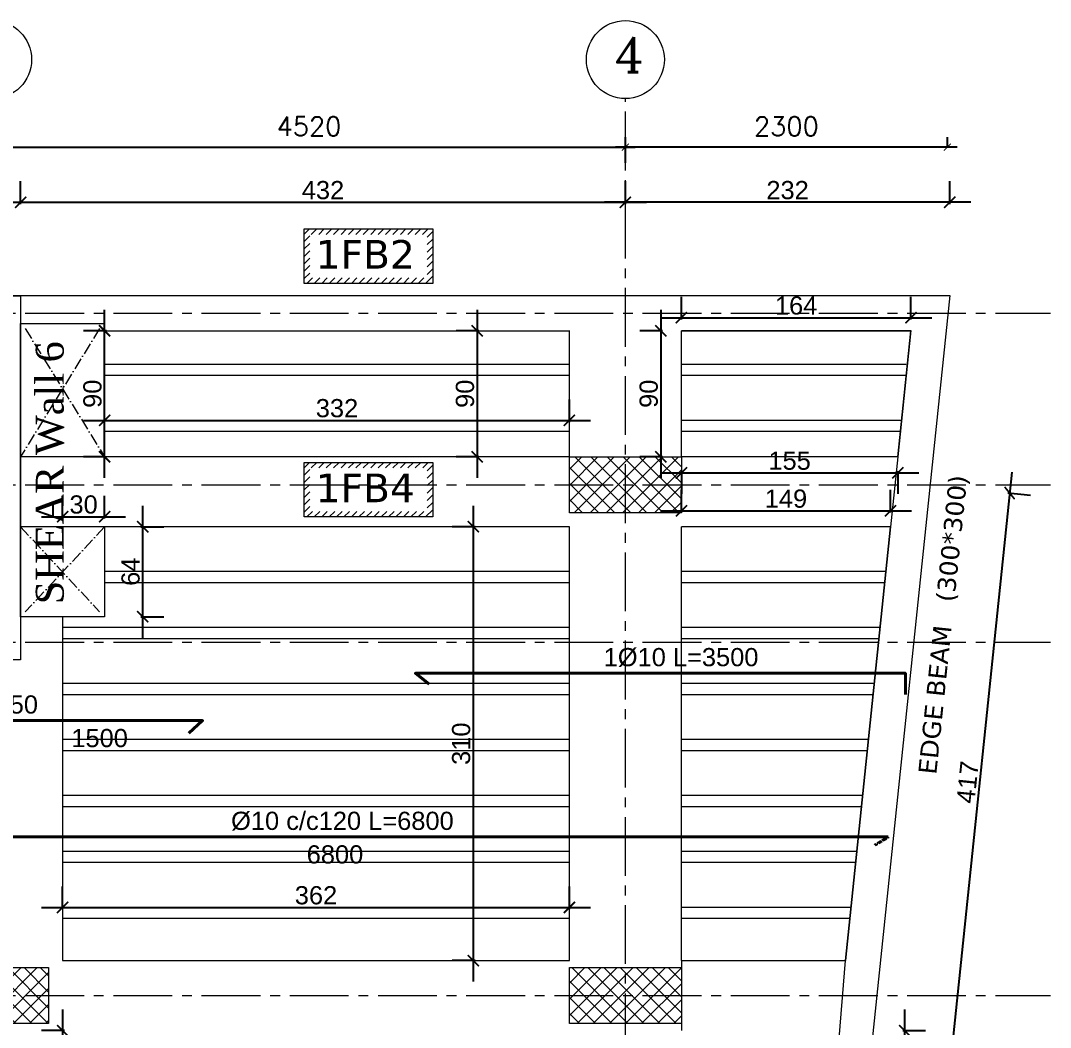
# Model space of a CAD drawing. Header units: inches. Extents: x -26151 to 62940, y -10194 to 246332.
# Drawn here: x 15989 to 16724, y 119328 to 120048 of the extents above; entities that cross this region are included whole.
import ezdxf

# ---------------------------------------------------------------- set-up
doc = ezdxf.new("R2010")
doc.units = ezdxf.units.IN
doc.header["$LTSCALE"] = 0.7
doc.header["$MEASUREMENT"] = 0
for name, pattern in [('ACAD_ISO10W100', [18, 12, -3, 0, -3]), ('CENTER2', [1.125, 0.75, -0.125, 0.125, -0.125]), ('DASHED2', [0.375, 0.25, -0.125])]:
    doc.linetypes.add(name, pattern=pattern)
doc.layers.get('0').update_dxf_attribs({"lineweight": 13})
doc.layers.get('Defpoints').update_dxf_attribs({"lineweight": 5})
for name, color, linetype, lineweight in [('axis', 254, 'ACAD_ISO10W100', 9), ('BEAM', 5, 'Continuous', 0), ('COLUMN', 4, 'Continuous', 20), ('dim', 1, 'Continuous', 25), ('hach', 9, 'Continuous', 9), ('hach 1', 254, 'Continuous', 9), ('hatch', 9, 'Continuous', 9), ('TEXT', 3, 'Continuous', 25), ('top renforcment', 7, 'Continuous', 40)]:
    doc.layers.add(name, color=color, linetype=linetype, lineweight=lineweight)
doc.styles.add('100', font='romans.shx', dxfattribs={"height": 13.5})
doc.styles.add('GENERATED_STYLE_4', font='verdanai.ttf')
doc.styles.add('QW', font='times.ttf', dxfattribs={"height": 15})
doc.styles.add('romanc', font='verdana.ttf', dxfattribs={"height": 250})
doc.styles.get("Standard").update_dxf_attribs({"font": 'arial.ttf', "height": 13})
doc.dimstyles.new('abr100', dxfattribs={"dimtxt": 15, "dimasz": 5, "dimexe": 7, "dimexo": 7, "dimgap": 8, "dimtad": 1, "dimdec": 0, "dimlfac": 10, "dimzin": 4, "dimdsep": 46, "dimtxsty": '100', "dimblk": 'ARCHTICK', "dimcen": 0.09, "dimdle": 7, "dimclrd": 1, "dimclre": 8, "dimclrt": 2, "dimadec": 0, "dimazin": 1, "dimtfac": 1, "dimtdec": 0, "dimtix": 1, "dimtofl": 0, "dimtmove": 0, "dimatfit": 3, "dimldrblk": 'ARCHTICK', "dimfxl": 0, "dimtolj": 1, "dimtzin": 0, "dimlwd": -1, "dimlwe": -1, "dimarcsym": 0})
doc.dimstyles.get("Standard").update_dxf_attribs({"dimtxt": 13, "dimasz": 5, "dimexe": 0.18, "dimexo": 0.0625, "dimgap": 6, "dimtad": 1, "dimdec": 0, "dimlfac": 10, "dimzin": 0, "dimdsep": 46, "dimtxsty": 'Standard', "dimblk": 'ARCHTICK', "dimcen": 0.09, "dimse1": 1, "dimse2": 1, "dimclrd": 1, "dimclre": 7, "dimclrt": 3, "dimadec": 0, "dimazin": 0, "dimtfac": 1, "dimtdec": 0, "dimtix": 1, "dimtofl": 0, "dimtmove": 0, "dimatfit": 3, "dimldrblk": 'ARCHTICK', "dimfxl": 0, "dimtolj": 1, "dimtzin": 0, "dimarcsym": 0})
doc.dimstyles.new('STANDARD$0', dxfattribs={"dimscale": 0, "dimtxt": 50, "dimasz": 8, "dimexe": 15, "dimexo": 0.0625, "dimgap": 2, "dimtad": 1, "dimdec": 0, "dimzin": 0, "dimdsep": 46, "dimtxsty": 'Standard', "dimblk1": 'ARCHTICK', "dimblk2": 'ARCHTICK', "dimsah": 1, "dimcen": 0.09, "dimdle": 15, "dimclrd": 3, "dimclre": 3, "dimclrt": 3, "dimazin": 0, "dimtfac": 1, "dimtdec": 0, "dimtofl": 0, "dimtmove": 1, "dimatfit": 3, "dimldrblk": 'ARCHTICK', "dimfxl": 0, "dimtolj": 1, "dimtzin": 0, "dimarcsym": 0})

# ---------------------------------------------------------------- blocks, each defined once
blk = doc.blocks.new('_ArchTick')
at = {"color": 0, "linetype": 'ByBlock', "lineweight": 0, "const_width": 0.15}
blk.add_lwpolyline([(-0.5, -0.5), (0.5, 0.5)], dxfattribs=at)
blk = doc.blocks.new('*D313')
at = {"layer": 'Defpoints', "color": 0, "transparency": 16777216}
for p in [(15968.61, 119960.44), (16420.61, 119957.35), (16420.61, 119939.12)]:
    blk.add_point(p, dxfattribs=at)
at = {"layer": 'dim', "color": 8, "transparency": 16777216}
for p, q in [((16420.61, 119946.12), (16420.61, 119964.35)), ((15968.61, 119953.44), (15968.61, 119950.35))]:
    blk.add_line(p, q, dxfattribs=at)
at = {"layer": 'dim', "color": 1, "transparency": 16777216}
blk.add_line((15961.61, 119957.35), (16427.61, 119957.35), dxfattribs=at)
at = {"layer": 'dim', "color": 1, "transparency": 16777216, "xscale": 5, "yscale": 5, "zscale": 5, "rotation": 180}
blk.add_blockref('_ArchTick', (15968.61, 119957.35), dxfattribs=at)
at = {"layer": 'dim', "color": 1, "transparency": 16777216, "xscale": 5, "yscale": 5, "zscale": 5}
blk.add_blockref('_ArchTick', (16420.61, 119957.35), dxfattribs=at)
at = {"layer": 'dim', "color": 2, "transparency": 16777216, "insert": (16194.61, 119972.1), "char_height": 13.5, "attachment_point": 5, "style": '100'}
blk.add_mtext('\\A1;4520', dxfattribs=at)
blk = doc.blocks.new('*D344')
at = {"layer": 'Defpoints', "color": 0, "transparency": 16777216}
for p in [(15928.61, 119439.26, -19467.64), (16608.61, 119439.26, -79330.66), (16608.61, 119439.26)]:
    blk.add_point(p, dxfattribs=at)
at = {"layer": 'TEXT', "color": 3, "transparency": 16777216, "insert": (16213.17, 119451.9), "char_height": 13, "attachment_point": 5}
blk.add_mtext('\\A1;6800', dxfattribs=at)
blk = doc.blocks.new('*D345')
at = {"layer": 'Defpoints', "color": 0, "transparency": 16777216}
for p in [(15928.58, 119464.42), (16608.61, 119464.42, -38935.27), (16608.61, 119462.73)]:
    blk.add_point(p, dxfattribs=at)
at = {"layer": 'TEXT', "color": 3, "transparency": 16777216, "insert": (16218.48, 119475.73), "char_height": 13, "attachment_point": 5}
blk.add_mtext('\\A1;%%C10 c/c120 L=6800', dxfattribs=at)
blk = doc.blocks.new('*D348')
at = {"layer": 'Defpoints', "color": 0, "transparency": 16777216}
for p in [(15968.62, 119522.38, -26472.98), (16118.62, 119522.38, -40395.38), (16118.62, 119522.38)]:
    blk.add_point(p, dxfattribs=at)
at = {"layer": 'TEXT', "color": 3, "transparency": 16777216, "insert": (16045.04, 119535.02), "char_height": 13, "attachment_point": 5}
blk.add_mtext('\\A1;1500', dxfattribs=at)
blk = doc.blocks.new('*D349')
at = {"layer": 'Defpoints', "color": 0, "transparency": 16777216}
for p in [(15753.62, 119547.54), (16118.62, 119547.54), (16118.62, 119545.85)]:
    blk.add_point(p, dxfattribs=at)
at = {"layer": 'TEXT', "color": 3, "transparency": 16777216, "insert": (15945.74, 119558.85), "char_height": 13, "attachment_point": 5}
blk.add_mtext('\\A1;1%%C10 L=3650', dxfattribs=at)
blk = doc.blocks.new('*D351')
at = {"layer": 'Defpoints', "color": 0, "transparency": 16777216}
for p in [(16270.61, 119581.37), (16620.61, 119581.37), (16620.61, 119579.67)]:
    blk.add_point(p, dxfattribs=at)
at = {"layer": 'TEXT', "color": 3, "transparency": 16777216, "insert": (16460.39, 119592.68), "char_height": 13, "attachment_point": 5}
blk.add_mtext('\\A1;1%%C10 L=3500', dxfattribs=at)
blk = doc.blocks.new('*D766')
at = {"layer": 'Defpoints', "color": 0, "transparency": 16777216}
for p in [(16420.61, 119957.35), (16650.63, 119949.99), (16420.61, 119939.12)]:
    blk.add_point(p, dxfattribs=at)
at = {"layer": 'dim', "color": 8, "transparency": 16777216}
for p, q in [((16420.61, 119946.12), (16420.61, 119964.35)), ((16650.63, 119956.99), (16650.63, 119964.35))]:
    blk.add_line(p, q, dxfattribs=at)
at = {"layer": 'dim', "color": 1, "transparency": 16777216}
blk.add_line((16657.63, 119957.35), (16413.61, 119957.35), dxfattribs=at)
at = {"layer": 'dim', "color": 1, "transparency": 16777216, "xscale": 5, "yscale": 5, "zscale": 5, "rotation": 180}
blk.add_blockref('_ArchTick', (16420.61, 119957.35), dxfattribs=at)
at = {"layer": 'dim', "color": 1, "transparency": 16777216, "xscale": 5, "yscale": 5, "zscale": 5}
blk.add_blockref('_ArchTick', (16650.63, 119957.35), dxfattribs=at)
at = {"layer": 'dim', "color": 2, "transparency": 16777216, "insert": (16535.62, 119972.1), "char_height": 13.5, "attachment_point": 5, "style": '100'}
blk.add_mtext('\\A1;2300', dxfattribs=at)
blk = doc.blocks.new('*D2259')
at = {"layer": 'Defpoints', "color": 0, "transparency": 16777216}
for p in [(16380.61, 119326.08), (16018.61, 118996.08), (16018.61, 118996.08)]:
    blk.add_point(p, dxfattribs=at)
at = {"layer": 'hach', "color": 3, "lineweight": -2, "transparency": 16777216}
for p, q in [((16018.61, 119341.08), (16018.61, 118981.08)), ((16019.86, 119326.08), (16003.61, 119326.08)), ((16018.61, 118996.08), (16033.61, 118996.08))]:
    blk.add_line(p, q, dxfattribs=at)
at = {"layer": 'hach', "color": 3, "lineweight": -2, "transparency": 16777216, "xscale": 8, "yscale": 8, "zscale": 8}
for p, rotation in [((16018.61, 119326.08), 90), ((16018.61, 118996.08), 270)]:
    blk.add_blockref('_ArchTick', p, dxfattribs=dict(at, rotation=rotation))
at = {"layer": 'hach', "color": 3, "transparency": 16777216, "insert": (16009.97, 119161.08), "char_height": 13, "attachment_point": 5, "rotation": 90}
blk.add_mtext('\\A1;330', dxfattribs=at)
blk = doc.blocks.new('*D2264')
at = {"layer": 'Defpoints', "color": 0, "transparency": 16777216}
for p in [(16048.61, 119826.08), (16380.61, 119826.08), (16048.61, 119736.08)]:
    blk.add_point(p, dxfattribs=at)
at = {"layer": 'hach', "color": 3, "lineweight": -2, "transparency": 16777216}
for p, q in [((16048.61, 119721.08), (16048.61, 119841.08)), ((16049.86, 119826.08), (16033.61, 119826.08)), ((16048.61, 119736.08), (16033.61, 119736.08))]:
    blk.add_line(p, q, dxfattribs=at)
at = {"layer": 'hach', "color": 3, "lineweight": -2, "transparency": 16777216, "xscale": 8, "yscale": 8, "zscale": 8}
for p, rotation in [((16048.61, 119826.08), 90), ((16048.61, 119736.08), 270)]:
    blk.add_blockref('_ArchTick', p, dxfattribs=dict(at, rotation=rotation))
at = {"layer": 'hach', "color": 3, "transparency": 16777216, "insert": (16039.98, 119781.08), "char_height": 13, "attachment_point": 5, "rotation": 90}
blk.add_mtext('\\A1;90', dxfattribs=at)
blk = doc.blocks.new('*D2265')
at = {"layer": 'Defpoints', "color": 0, "transparency": 16777216}
for p in [(16380.61, 119762.08), (16048.61, 119736.08), (16380.61, 119736.08)]:
    blk.add_point(p, dxfattribs=at)
at = {"layer": 'hach', "color": 3, "lineweight": -2, "transparency": 16777216}
for p, q in [((16048.61, 119760.83), (16048.61, 119777.08)), ((16380.61, 119760.83), (16380.61, 119777.08)), ((16033.61, 119762.08), (16395.61, 119762.08))]:
    blk.add_line(p, q, dxfattribs=at)
at = {"layer": 'hach', "color": 3, "lineweight": -2, "transparency": 16777216, "xscale": 8, "yscale": 8, "zscale": 8, "rotation": 180}
blk.add_blockref('_ArchTick', (16048.61, 119762.08), dxfattribs=at)
at = {"layer": 'hach', "color": 3, "lineweight": -2, "transparency": 16777216, "xscale": 8, "yscale": 8, "zscale": 8}
blk.add_blockref('_ArchTick', (16380.61, 119762.08), dxfattribs=at)
at = {"layer": 'hach', "color": 3, "transparency": 16777216, "insert": (16214.61, 119770.72), "char_height": 13, "attachment_point": 5}
blk.add_mtext('\\A1;332', dxfattribs=at)
blk = doc.blocks.new('*D2303')
at = {"color": 3, "lineweight": -2, "transparency": 16777216}
for p, q in [((16620.1, 119341.08), (16620.1, 119105.79)), ((16618.85, 119326.08), (16635.1, 119326.08)), ((16618.85, 119120.79), (16635.1, 119120.79))]:
    blk.add_line(p, q, dxfattribs=at)
at = {"layer": 'Defpoints', "color": 0, "transparency": 16777216}
for p in [(16547.81, 119326.08), (16539.18, 119120.79), (16620.1, 119120.79)]:
    blk.add_point(p, dxfattribs=at)
at = {"color": 3, "lineweight": -2, "transparency": 16777216, "xscale": 8, "yscale": 8, "zscale": 8}
for p, rotation in [((16620.1, 119326.08), 90), ((16620.1, 119120.79), 270)]:
    blk.add_blockref('_ArchTick', p, dxfattribs=dict(at, rotation=rotation))
at = {"color": 3, "transparency": 16777216, "insert": (16611.46, 119223.44), "char_height": 13, "attachment_point": 5, "rotation": 90}
blk.add_mtext('\\A1;205', dxfattribs=at)
blk = doc.blocks.new('*D2304')
at = {"color": 3, "lineweight": -2, "transparency": 16777216}
for p, q in [((16460.61, 119696.2), (16460.61, 119712.45)), ((16610.02, 119696.2), (16610.02, 119712.45)), ((16445.61, 119697.45), (16625.02, 119697.45))]:
    blk.add_line(p, q, dxfattribs=at)
at = {"layer": 'Defpoints', "color": 0, "transparency": 16777216}
for p in [(16610.02, 119697.45), (16460.61, 119686.08), (16610.02, 119686.08)]:
    blk.add_point(p, dxfattribs=at)
at = {"color": 3, "lineweight": -2, "transparency": 16777216, "xscale": 8, "yscale": 8, "zscale": 8, "rotation": 180}
blk.add_blockref('_ArchTick', (16460.61, 119697.45), dxfattribs=at)
at = {"color": 3, "lineweight": -2, "transparency": 16777216, "xscale": 8, "yscale": 8, "zscale": 8}
blk.add_blockref('_ArchTick', (16610.02, 119697.45), dxfattribs=at)
at = {"color": 3, "transparency": 16777216, "insert": (16535.32, 119706.09), "char_height": 13, "attachment_point": 5}
blk.add_mtext('\\A1;149', dxfattribs=at)
blk = doc.blocks.new('*D2305')
at = {"color": 3, "lineweight": -2, "transparency": 16777216}
for p, q in [((16445.61, 119724.57), (16630.22, 119724.57)), ((16460.61, 119725.82), (16460.61, 119709.57)), ((16615.22, 119725.82), (16615.22, 119709.57))]:
    blk.add_line(p, q, dxfattribs=at)
at = {"layer": 'Defpoints', "color": 0, "transparency": 16777216}
for p in [(16460.61, 119736.08), (16615.22, 119736.08), (16615.22, 119724.57)]:
    blk.add_point(p, dxfattribs=at)
at = {"color": 3, "lineweight": -2, "transparency": 16777216, "xscale": 8, "yscale": 8, "zscale": 8, "rotation": 180}
blk.add_blockref('_ArchTick', (16460.61, 119724.57), dxfattribs=at)
at = {"color": 3, "lineweight": -2, "transparency": 16777216, "xscale": 8, "yscale": 8, "zscale": 8}
blk.add_blockref('_ArchTick', (16615.22, 119724.57), dxfattribs=at)
at = {"color": 3, "transparency": 16777216, "insert": (16537.92, 119733.2), "char_height": 13, "attachment_point": 5}
blk.add_mtext('\\A1;155', dxfattribs=at)
blk = doc.blocks.new('*D2306')
at = {"color": 3, "lineweight": -2, "transparency": 16777216}
for p, q in [((16460.61, 119834.2), (16460.61, 119850.45)), ((16624.59, 119834.2), (16624.59, 119850.45)), ((16445.61, 119835.45), (16639.59, 119835.45))]:
    blk.add_line(p, q, dxfattribs=at)
at = {"layer": 'Defpoints', "color": 0, "transparency": 16777216}
for p in [(16624.59, 119835.45), (16460.61, 119826.08), (16624.59, 119826.08)]:
    blk.add_point(p, dxfattribs=at)
at = {"color": 3, "lineweight": -2, "transparency": 16777216, "xscale": 8, "yscale": 8, "zscale": 8, "rotation": 180}
blk.add_blockref('_ArchTick', (16460.61, 119835.45), dxfattribs=at)
at = {"color": 3, "lineweight": -2, "transparency": 16777216, "xscale": 8, "yscale": 8, "zscale": 8}
blk.add_blockref('_ArchTick', (16624.59, 119835.45), dxfattribs=at)
at = {"color": 3, "transparency": 16777216, "insert": (16542.6, 119844.08), "char_height": 13, "attachment_point": 5}
blk.add_mtext('\\A1;164', dxfattribs=at)
blk = doc.blocks.new('*D2307')
at = {"color": 3, "lineweight": -2, "transparency": 16777216}
for p, q in [((16445.96, 119841.08), (16445.96, 119721.08)), ((16447.21, 119826.08), (16430.96, 119826.08)), ((16447.21, 119736.08), (16430.96, 119736.08))]:
    blk.add_line(p, q, dxfattribs=at)
at = {"layer": 'Defpoints', "color": 0, "transparency": 16777216}
for p in [(16460.61, 119826.08), (16445.96, 119736.08), (16460.61, 119736.08)]:
    blk.add_point(p, dxfattribs=at)
at = {"color": 3, "lineweight": -2, "transparency": 16777216, "xscale": 8, "yscale": 8, "zscale": 8}
for p, rotation in [((16445.96, 119826.08), 90), ((16445.96, 119736.08), 270)]:
    blk.add_blockref('_ArchTick', p, dxfattribs=dict(at, rotation=rotation))
at = {"color": 3, "transparency": 16777216, "insert": (16437.33, 119781.08), "char_height": 13, "attachment_point": 5, "rotation": 90}
blk.add_mtext('\\A1;90', dxfattribs=at)
blk = doc.blocks.new('*D2308')
at = {"color": 3, "lineweight": -2, "transparency": 16777216}
for p, q in [((16314.73, 119841.08), (16314.73, 119721.08)), ((16315.98, 119826.08), (16299.73, 119826.08)), ((16315.98, 119736.08), (16299.73, 119736.08))]:
    blk.add_line(p, q, dxfattribs=at)
at = {"layer": 'Defpoints', "color": 0, "transparency": 16777216}
for p in [(16380.61, 119826.08), (16314.73, 119736.08), (16380.61, 119736.08)]:
    blk.add_point(p, dxfattribs=at)
at = {"color": 3, "lineweight": -2, "transparency": 16777216, "xscale": 8, "yscale": 8, "zscale": 8}
for p, rotation in [((16314.73, 119826.08), 90), ((16314.73, 119736.08), 270)]:
    blk.add_blockref('_ArchTick', p, dxfattribs=dict(at, rotation=rotation))
at = {"color": 3, "transparency": 16777216, "insert": (16306.09, 119781.08), "char_height": 13, "attachment_point": 5, "rotation": 90}
blk.add_mtext('\\A1;90', dxfattribs=at)
blk = doc.blocks.new('*D2309')
at = {"color": 3, "lineweight": -2, "transparency": 16777216}
for p, q in [((16311.99, 119701.08), (16311.99, 119361.08)), ((16313.24, 119686.08), (16296.99, 119686.08)), ((16313.24, 119376.08), (16296.99, 119376.08))]:
    blk.add_line(p, q, dxfattribs=at)
at = {"layer": 'Defpoints', "color": 0, "transparency": 16777216}
for p in [(16380.61, 119686.08), (16311.99, 119376.08), (16380.61, 119376.08)]:
    blk.add_point(p, dxfattribs=at)
at = {"color": 3, "lineweight": -2, "transparency": 16777216, "xscale": 8, "yscale": 8, "zscale": 8}
for p, rotation in [((16311.99, 119686.08), 90), ((16311.99, 119376.08), 270)]:
    blk.add_blockref('_ArchTick', p, dxfattribs=dict(at, rotation=rotation))
at = {"color": 3, "transparency": 16777216, "insert": (16303.35, 119531.08), "char_height": 13, "attachment_point": 5, "rotation": 90}
blk.add_mtext('\\A1;310', dxfattribs=at)
blk = doc.blocks.new('*D2310')
at = {"color": 3, "lineweight": -2, "transparency": 16777216}
for p, q in [((16018.61, 119412.83), (16018.61, 119429.08)), ((16380.61, 119412.83), (16380.61, 119429.08)), ((16003.61, 119414.08), (16395.61, 119414.08))]:
    blk.add_line(p, q, dxfattribs=at)
at = {"layer": 'Defpoints', "color": 0, "transparency": 16777216}
for p in [(16380.61, 119414.08), (16018.61, 119376.08), (16380.61, 119376.08)]:
    blk.add_point(p, dxfattribs=at)
at = {"color": 3, "lineweight": -2, "transparency": 16777216, "xscale": 8, "yscale": 8, "zscale": 8, "rotation": 180}
blk.add_blockref('_ArchTick', (16018.61, 119414.08), dxfattribs=at)
at = {"color": 3, "lineweight": -2, "transparency": 16777216, "xscale": 8, "yscale": 8, "zscale": 8}
blk.add_blockref('_ArchTick', (16380.61, 119414.08), dxfattribs=at)
at = {"color": 3, "transparency": 16777216, "insert": (16199.61, 119422.72), "char_height": 13, "attachment_point": 5}
blk.add_mtext('\\A1;362', dxfattribs=at)
blk = doc.blocks.new('*D2311')
at = {"color": 3, "lineweight": -2, "transparency": 16777216}
for p, q in [((16075.85, 119606.82), (16075.85, 119701.08)), ((16074.6, 119686.08), (16090.85, 119686.08)), ((16074.6, 119621.82), (16090.85, 119621.82))]:
    blk.add_line(p, q, dxfattribs=at)
at = {"layer": 'Defpoints', "color": 0, "transparency": 16777216}
for p in [(16018.61, 119686.08), (16075.85, 119686.08), (16018.61, 119621.82)]:
    blk.add_point(p, dxfattribs=at)
at = {"color": 3, "lineweight": -2, "transparency": 16777216, "xscale": 8, "yscale": 8, "zscale": 8}
for p, rotation in [((16075.85, 119686.08), 90), ((16075.85, 119621.82), 270)]:
    blk.add_blockref('_ArchTick', p, dxfattribs=dict(at, rotation=rotation))
at = {"color": 3, "transparency": 16777216, "insert": (16067.21, 119653.95), "char_height": 13, "attachment_point": 5, "rotation": 90}
blk.add_mtext('\\A1;64', dxfattribs=at)
blk = doc.blocks.new('*D2312')
at = {"color": 3, "lineweight": -2, "transparency": 16777216}
for p, q in [((16018.61, 119692.01), (16018.61, 119708.26)), ((16048.61, 119692.01), (16048.61, 119708.26)), ((16003.61, 119693.26), (16063.61, 119693.26))]:
    blk.add_line(p, q, dxfattribs=at)
at = {"layer": 'Defpoints', "color": 0, "transparency": 16777216}
for p in [(16048.61, 119693.26), (16018.61, 119621.82), (16048.61, 119621.82)]:
    blk.add_point(p, dxfattribs=at)
at = {"color": 3, "lineweight": -2, "transparency": 16777216, "xscale": 8, "yscale": 8, "zscale": 8, "rotation": 180}
blk.add_blockref('_ArchTick', (16018.61, 119693.26), dxfattribs=at)
at = {"color": 3, "lineweight": -2, "transparency": 16777216, "xscale": 8, "yscale": 8, "zscale": 8}
blk.add_blockref('_ArchTick', (16048.61, 119693.26), dxfattribs=at)
at = {"color": 3, "transparency": 16777216, "insert": (16033.61, 119701.9), "char_height": 13, "attachment_point": 5}
blk.add_mtext('\\A1;30', dxfattribs=at)
blk = doc.blocks.new('*D2328')
at = {"color": 3, "lineweight": -2, "transparency": 16777216}
for p, q in [((15988.61, 119916.63), (15988.61, 119932.88)), ((16420.61, 119916.63), (16420.61, 119932.88)), ((15973.61, 119917.88), (16435.61, 119917.88))]:
    blk.add_line(p, q, dxfattribs=at)
at = {"layer": 'Defpoints', "color": 0, "transparency": 16777216}
for p in [(16420.61, 119917.88), (15988.61, 119851.08), (16420.61, 119851.08)]:
    blk.add_point(p, dxfattribs=at)
at = {"color": 3, "lineweight": -2, "transparency": 16777216, "xscale": 8, "yscale": 8, "zscale": 8, "rotation": 180}
blk.add_blockref('_ArchTick', (15988.61, 119917.88), dxfattribs=at)
at = {"color": 3, "lineweight": -2, "transparency": 16777216, "xscale": 8, "yscale": 8, "zscale": 8}
blk.add_blockref('_ArchTick', (16420.61, 119917.88), dxfattribs=at)
at = {"color": 3, "transparency": 16777216, "insert": (16204.61, 119926.52), "char_height": 13, "attachment_point": 5}
blk.add_mtext('\\A1;432', dxfattribs=at)
blk = doc.blocks.new('*D2329')
at = {"color": 3, "lineweight": -2, "transparency": 16777216}
for p, q in [((16420.61, 119916.63), (16420.61, 119932.88)), ((16652.35, 119916.63), (16652.35, 119932.88)), ((16667.35, 119917.88), (16405.61, 119917.88))]:
    blk.add_line(p, q, dxfattribs=at)
at = {"layer": 'Defpoints', "color": 0, "transparency": 16777216}
for p in [(16420.61, 119917.88), (16420.61, 119851.27), (16652.35, 119851.27)]:
    blk.add_point(p, dxfattribs=at)
at = {"color": 3, "lineweight": -2, "transparency": 16777216, "xscale": 8, "yscale": 8, "zscale": 8, "rotation": 180}
blk.add_blockref('_ArchTick', (16420.61, 119917.88), dxfattribs=at)
at = {"color": 3, "lineweight": -2, "transparency": 16777216, "xscale": 8, "yscale": 8, "zscale": 8}
blk.add_blockref('_ArchTick', (16652.35, 119917.88), dxfattribs=at)
at = {"color": 3, "transparency": 16777216, "insert": (16536.48, 119926.52), "char_height": 13, "attachment_point": 5}
blk.add_mtext('\\A1;232', dxfattribs=at)
blk = doc.blocks.new('*D2330')
at = {"color": 3, "lineweight": -2, "transparency": 16777216}
for p, q in [((16696.64, 119725.09), (16650.36, 119280.26)), ((16693.85, 119710.3), (16710.01, 119708.62)), ((16650.67, 119295.31), (16666.83, 119293.63))]:
    blk.add_line(p, q, dxfattribs=at)
at = {"layer": 'Defpoints', "color": 0, "transparency": 16777216}
for p in [(16638.28, 119716.08), (16595.1, 119301.09), (16651.91, 119295.18)]:
    blk.add_point(p, dxfattribs=at)
at = {"color": 3, "lineweight": -2, "transparency": 16777216, "xscale": 8, "yscale": 8, "zscale": 8}
for p, rotation in [((16695.09, 119710.17), 84.05947945046253), ((16651.91, 119295.18), 264.0594794504625)]:
    blk.add_blockref('_ArchTick', p, dxfattribs=dict(at, rotation=rotation))
at = {"color": 3, "transparency": 16777216, "insert": (16665.02, 119503.56), "char_height": 13, "attachment_point": 5, "rotation": 84.05948}
blk.add_mtext('\\A1;417', dxfattribs=at)
blk = doc.blocks.new('*D2336')
at = {"color": 3, "lineweight": -2, "transparency": 16777216}
for p, q in [((15853.86, 118606.08), (15853.86, 119606.08)), ((15855.11, 119591.08), (15838.86, 119591.08)), ((15855.11, 118621.08), (15838.86, 118621.08))]:
    blk.add_line(p, q, dxfattribs=at)
at = {"layer": 'Defpoints', "color": 0, "transparency": 16777216}
for p in [(15853.86, 119591.08), (15988.61, 119591.08), (16018.61, 118621.08)]:
    blk.add_point(p, dxfattribs=at)
at = {"color": 3, "lineweight": -2, "transparency": 16777216, "xscale": 8, "yscale": 8, "zscale": 8}
for p, rotation in [((15853.86, 119591.08), 90), ((15853.86, 118621.08), 270)]:
    blk.add_blockref('_ArchTick', p, dxfattribs=dict(at, rotation=rotation))
at = {"color": 3, "transparency": 16777216, "insert": (15845.22, 119106.08), "char_height": 13, "attachment_point": 5, "rotation": 90}
blk.add_mtext('\\A1;970', dxfattribs=at)

msp = doc.modelspace()

# ---------------------------------------------------------------- hatches: boundary and pattern name
at = {"layer": 'hach 1', "linetype": 'ByBlock'}
h = msp.add_hatch(dxfattribs=at)
h.set_pattern_fill('ANSI31', color=256, scale=30, style=0)
h.set_pattern_definition([(45, (28648.5327, 220.7946), (-2.65165043, 2.65165043), [])])
h.paths.add_polyline_path([(16283.08, 119898.96), (16191.14, 119898.96), (16191.14, 119859.96), (16283.08, 119859.96)])
h.paths.add_polyline_path([(16279.08, 119894.96), (16279.08, 119863.96), (16195.14, 119863.96), (16195.14, 119894.96)], flags=16)
h = msp.add_hatch(dxfattribs=at)
h.set_pattern_fill('ANSI31', color=256, scale=30, style=0)
h.set_pattern_definition([(45, (28648.5327, 53.9038), (-2.65165043, 2.65165043), [])])
h.paths.add_polyline_path([(16283.08, 119732.07), (16191.14, 119732.07), (16191.14, 119693.07), (16283.08, 119693.07)])
h.paths.add_polyline_path([(16279.08, 119728.07), (16279.08, 119697.07), (16195.14, 119697.07), (16195.14, 119728.07)], flags=16)
at = {"layer": 'hatch', "ltscale": 0.5}
h = msp.add_hatch(dxfattribs=at)
h.set_pattern_fill('NET', color=256, scale=65, angle=45, style=0)
h.set_pattern_definition([(45, (-447219.579, -142697.6286), (-5.7452426, 5.7452426), []), (135, (-447219.579, -142697.6286), (-5.7452426, -5.7452426), [])])
h.paths.add_polyline_path([(16380.61, 119736.08), (16460.61, 119736.08), (16460.61, 119696.08), (16380.61, 119696.08)])
h = msp.add_hatch(dxfattribs=at)
h.set_pattern_fill('NET', color=256, scale=65, angle=45, style=0)
h.set_pattern_definition([(45, (-447231.579, -142662.6286), (-5.7452426, 5.7452426), []), (135, (-447231.579, -142662.6286), (-5.7452426, -5.7452426), [])])
h.paths.add_polyline_path([(15928.61, 119371.08), (16008.61, 119371.08), (16008.61, 119331.08), (15928.61, 119331.08)])
h = msp.add_hatch(dxfattribs=at)
h.set_pattern_fill('NET', color=256, scale=65, angle=45, style=0)
h.set_pattern_definition([(45, (-447219.579, -142662.6286), (-5.7452426, 5.7452426), []), (135, (-447219.579, -142662.6286), (-5.7452426, -5.7452426), [])])
h.paths.add_polyline_path([(16380.61, 119371.08), (16460.61, 119371.08), (16460.61, 119331.08), (16380.61, 119331.08)])

# ---------------------------------------------------------------- linework, layer by layer
at = {"color": 5}
for p, q in [((16615.22, 119736.08), (16610.02, 119686.08)), ((16460.61, 119376.08), (16460.61, 119371.08)), ((16571.78, 119301.09), (16577.77, 119376.08)), ((16460.61, 119331.08), (16460.61, 119326.08))]:
    msp.add_line(p, q, dxfattribs=at)
at = {"lineweight": 20}
for centre in [(15968.6, 120019.84), (16420.6, 120019.84)]:
    msp.add_ellipse(centre, major_axis=(-0.02, 27.86), ratio=1, start_param=4.711847, end_param=10.995032, dxfattribs=at)
at = {"layer": 'axis', "linetype": 'CENTER2', "ltscale": 80}
for p, q in [((16420.61, 116601.69), (16420.61, 119991.98)), ((14542.92, 119838.58), (16724.22, 119838.58)), ((14542.92, 119716.08), (16724.22, 119716.08)), ((14542.92, 119603.58), (16724.22, 119603.58)), ((14542.92, 119351.08), (16724.22, 119351.08))]:
    msp.add_line(p, q, dxfattribs=at)
at = {"layer": 'axis'}
for p, q in [((16044.98, 119827.64), (15988.61, 119736.08)), ((15991.91, 119827.64), (16048.61, 119736.08)), ((15988.61, 119686.08), (16044.98, 119625.26)), ((16048.61, 119686.08), (15991.91, 119625.26))]:
    msp.add_line(p, q, dxfattribs=at)
at = {"layer": 'BEAM', "linetype": 'Continuous'}
for p, q in [((16048.61, 119826.08), (16380.61, 119826.08)), ((16380.61, 119736.08), (16380.61, 119826.08)), ((16460.61, 119736.08), (16460.61, 119826.08)), ((16460.61, 119826.08), (16624.59, 119826.08)), ((16380.61, 119736.08), (15988.61, 119736.08)), ((16615.22, 119736.08), (16460.61, 119736.08)), ((16380.61, 119686.08), (15988.61, 119686.08)), ((16380.61, 119376.08), (16380.61, 119686.08)), ((16610.02, 119686.08), (16460.61, 119686.08)), ((16460.61, 119376.08), (16460.61, 119686.08)), ((16018.61, 119621.82), (16018.61, 119376.08)), ((16018.61, 119376.08), (16380.61, 119376.08)), ((16460.61, 119376.08), (16577.77, 119376.08))]:
    msp.add_line(p, q, dxfattribs=at)
for points in [[(14681.7, 119546.54), (14648.76, 119851.26), (16652.35, 119851.27), (16595.1, 119301.09), (16571.78, 119301.09), (16545.38, 118672.71), (16545.38, 117953.78)], [(15988.61, 119851.25), (15988.61, 119831.25), (16048.61, 119831.25), (16048.61, 119736.08)], [(16048.61, 119686.08), (16048.61, 119621.82), (15988.61, 119621.82), (15988.61, 119831.25)], [(16048.61, 119826.08), (16380.61, 119826.18)], [(16460.61, 119826.21), (16624.61, 119826.26), (16615.22, 119736.08)], [(16615.22, 119736.08), (16624.59, 119826.08)], [(16577.77, 119376.08), (16610.02, 119686.08)], [(16610.02, 119686.08), (16577.77, 119376.08)]]:
    msp.add_lwpolyline(points, dxfattribs=at)
at = {"layer": 'COLUMN'}
for points in [[(15988.61, 119851.08), (15988.61, 119591.08), (15958.61, 119591.08), (15958.61, 119851.08)], [(16380.61, 119736.08), (16460.61, 119736.08), (16460.61, 119696.08), (16380.61, 119696.08)], [(15928.61, 119371.08), (16008.61, 119371.08), (16008.61, 119331.08), (15928.61, 119331.08)], [(16380.61, 119371.08), (16460.61, 119371.08), (16460.61, 119331.08), (16380.61, 119331.08)]]:
    msp.add_lwpolyline(points, close=True, dxfattribs=at)
at = {"layer": 'hach', "linetype": 'ByBlock'}
for p, q in [((16380.61, 119802.08), (16048.61, 119802.08)), ((16621.26, 119802.08), (16460.61, 119802.08)), ((16380.61, 119794.08), (16048.61, 119794.08)), ((16620.43, 119794.08), (16460.61, 119794.08)), ((16380.61, 119762.08), (16048.61, 119762.08)), ((16617.93, 119762.08), (16460.61, 119762.08)), ((16380.61, 119754.08), (16048.61, 119754.08)), ((16617.1, 119754.08), (16460.61, 119754.08)), ((16380.61, 119654.08), (16048.61, 119654.08)), ((16606.69, 119654.08), (16460.61, 119654.08)), ((16380.61, 119646.08), (16048.61, 119646.08)), ((16605.86, 119646.08), (16460.61, 119646.08)), ((16380.61, 119614.08), (16018.61, 119614.08)), ((16602.53, 119614.08), (16460.61, 119614.08)), ((16380.61, 119606.08), (16018.61, 119606.08)), ((16601.7, 119606.08), (16460.61, 119606.08)), ((16380.61, 119574.08), (16018.61, 119574.08)), ((16598.37, 119574.08), (16460.61, 119574.08)), ((16380.61, 119566.08), (16018.61, 119566.08)), ((16597.54, 119566.08), (16460.61, 119566.08)), ((16380.61, 119534.08), (16018.61, 119534.08)), ((16594.21, 119534.08), (16460.61, 119534.08)), ((16380.61, 119526.08), (16018.61, 119526.08)), ((16593.37, 119526.08), (16460.61, 119526.08)), ((16380.61, 119494.08), (16018.61, 119494.08)), ((16590.04, 119494.08), (16460.61, 119494.08)), ((16380.61, 119486.08), (16018.61, 119486.08)), ((16589.21, 119486.08), (16460.61, 119486.08)), ((16380.61, 119454.08), (16018.61, 119454.08)), ((16585.88, 119454.08), (16460.61, 119454.08)), ((16380.61, 119446.08), (16018.61, 119446.08)), ((16585.05, 119446.08), (16460.61, 119446.08)), ((16380.61, 119414.08), (16018.61, 119414.08)), ((16581.72, 119414.08), (16460.61, 119414.08)), ((16380.61, 119406.08), (16018.61, 119406.08)), ((16580.89, 119406.08), (16460.61, 119406.08))]:
    msp.add_line(p, q, dxfattribs=at)
at = {"layer": 'hach 1', "linetype": 'ByBlock'}
for points in [[(16191.14, 119898.96), (16283.08, 119898.96), (16283.08, 119859.96), (16191.14, 119859.96)], [(16191.14, 119732.07), (16283.08, 119732.07), (16283.08, 119693.07), (16191.14, 119693.07)]]:
    msp.add_lwpolyline(points, close=True, dxfattribs=at)
at = {"layer": 'top renforcment', "color": 3, "elevation": -18919.03}
for points in [[(16280.36, 119573.53), (16270.61, 119581.4), (16620.61, 119581.4), (16620.61, 119566.34)], [(15763.36, 119539.71), (15753.62, 119547.57), (16118.62, 119547.58), (16108.87, 119538.69)]]:
    msp.add_lwpolyline(points, dxfattribs=at)
at = {"layer": 'top renforcment', "color": 4, "linetype": 'DASHED2', "ltscale": 2, "elevation": -11818.36}
msp.add_lwpolyline([(15938.32, 119459.65), (15928.58, 119464.45), (16608.61, 119464.46), (16598.87, 119458.64)], dxfattribs=at)

# ---------------------------------------------------------------- texts
at = {"layer": 'TEXT', "color": 2, "style": 'romanc'}
for s, p in [('1FB2', (16199.34, 119870.53)), ('1FB4', (16199.34, 119703.64))]:
    msp.add_text(s, height=20.4, dxfattribs=at).set_placement(p)
at = {"layer": 'TEXT', "color": 7, "style": 'QW'}
msp.add_text('SHEAR Wall 6', height=20, rotation=90, dxfattribs=at).set_placement((16019.43, 119630.67))
at = {"layer": 'TEXT', "color": 2, "style": 'romanc'}
msp.add_text('EDGE BEAM   (300*300)', height=13, rotation=84.05948, dxfattribs=at).set_placement((16642.67, 119508.65))
at = {"layer": 'TEXT', "insert": (16412.68, 120035.78), "char_height": 25, "attachment_point": 1, "style": 'GENERATED_STYLE_4'}
msp.add_mtext('{\\Fromanc|c0;4}', dxfattribs=at)

# ---------------------------------------------------------------- dimensions: what is measured, and where the dimension line sits
at = {"color": 5}
for base, p1, p2, picture, middle in [((16420.61, 119917.88), (15988.61, 119851.08), (16420.61, 119851.08), '*D2328', (16204.61, 119926.52)), ((16420.61, 119917.88), (16652.35, 119851.27), (16420.61, 119851.27), '*D2329', (16536.48, 119926.52)), ((16624.59, 119835.45), (16460.61, 119826.08), (16624.59, 119826.08), '*D2306', (16542.6, 119844.08)), ((16615.22, 119724.57), (16460.61, 119736.08), (16615.22, 119736.08), '*D2305', (16537.92, 119733.2)), ((16048.61, 119693.26), (16018.61, 119621.82), (16048.61, 119621.82), '*D2312', (16033.61, 119701.9)), ((16610.02, 119697.45), (16460.61, 119686.08), (16610.02, 119686.08), '*D2304', (16535.32, 119706.09)), ((16380.61, 119414.08), (16018.61, 119376.08), (16380.61, 119376.08), '*D2310', (16199.61, 119422.72))]:
    dim = msp.add_linear_dim(base=base, p1=p1, p2=p2, dimstyle='STANDARD$0', override={"dimscale": 1, "dimfxl": 1.25}, dxfattribs=at)
    dim.commit()
    dim.dimension.update_dxf_attribs({"geometry": picture, "text_midpoint": middle})
for base, p1, p2, picture, middle in [((16314.73, 119736.08), (16380.61, 119826.08), (16380.61, 119736.08), '*D2308', (16306.09, 119781.08)), ((16445.96, 119736.08), (16460.61, 119826.08), (16460.61, 119736.08), '*D2307', (16437.33, 119781.08)), ((16075.85, 119686.08), (16018.61, 119621.82), (16018.61, 119686.08), '*D2311', (16067.21, 119653.95)), ((16311.99, 119376.08), (16380.61, 119686.08), (16380.61, 119376.08), '*D2309', (16303.35, 119531.08)), ((15853.86, 119591.08), (16018.61, 118621.08), (15988.61, 119591.08), '*D2336', (15845.22, 119106.08)), ((16620.1, 119120.79), (16547.81, 119326.08), (16539.18, 119120.79), '*D2303', (16611.46, 119223.44))]:
    dim = msp.add_linear_dim(base=base, p1=p1, p2=p2, angle=90, dimstyle='STANDARD$0', override={"dimscale": 1, "dimfxl": 1.25}, dxfattribs=at)
    dim.commit()
    dim.dimension.update_dxf_attribs({"geometry": picture, "text_midpoint": middle})
dim = msp.add_aligned_dim(p1=(16638.28, 119716.08), p2=(16595.1, 119301.09), distance=57.12, dimstyle='STANDARD$0', override={"dimscale": 1, "dimfxl": 1.25}, dxfattribs=at)
dim.commit()
dim.dimension.update_dxf_attribs({"geometry": '*D2330', "text_midpoint": (16665.02, 119503.56)})
at = {"layer": 'dim'}
dim = msp.add_linear_dim(base=(16420.61, 119957.35), p1=(15968.61, 119960.44), p2=(16420.61, 119939.12), dimstyle='abr100', dxfattribs=at)
dim.commit()
dim.dimension.update_dxf_attribs({"geometry": '*D313', "text_midpoint": (16194.61, 119972.1)})
dim = msp.add_linear_dim(base=(16420.61, 119957.35), p1=(16650.63, 119949.99), p2=(16420.61, 119939.12), angle=180, dimstyle='abr100', dxfattribs=at)
dim.commit()
dim.dimension.update_dxf_attribs({"geometry": '*D766', "text_midpoint": (16535.62, 119972.1)})
at = {"layer": 'hach', "color": 5}
for base, p1, p2, picture, middle in [((16048.61, 119826.08), (16048.61, 119736.08), (16380.61, 119826.08), '*D2264', (16039.98, 119781.08)), ((16018.61, 118996.08), (16380.61, 119326.08), (16018.61, 118996.08), '*D2259', (16009.97, 119161.08))]:
    dim = msp.add_linear_dim(base=base, p1=p1, p2=p2, angle=90, dimstyle='STANDARD$0', override={"dimscale": 1, "dimfxl": 1.25}, dxfattribs=at)
    dim.commit()
    dim.dimension.update_dxf_attribs({"geometry": picture, "text_midpoint": middle})
dim = msp.add_linear_dim(base=(16380.61, 119762.08), p1=(16048.61, 119736.08), p2=(16380.61, 119736.08), dimstyle='STANDARD$0', override={"dimscale": 1, "dimfxl": 1.25}, dxfattribs=at)
dim.commit()
dim.dimension.update_dxf_attribs({"geometry": '*D2265', "text_midpoint": (16214.61, 119770.72)})
at = {"layer": 'TEXT'}
for base, p1, p2, text, picture, middle in [((16620.61, 119579.67, -5909.18), (16270.61, 119581.37, -5909.18), (16620.61, 119581.37, -5909.18), '1%%C10 L=<>', '*D351', (16460.39, 119579.67, -5909.18)), ((16118.62, 119545.85, -5909.18), (15753.62, 119547.54, -5909.18), (16118.62, 119547.54, -5909.18), '1%%C10 L=<>', '*D349', (15945.74, 119545.85, -5909.18)), ((16608.61, 119462.73, 1191.5), (15928.58, 119464.42, 1191.5), (16608.61, 119464.42, -37743.78), '%%C10 c/c120 L=<>', '*D345', (16218.48, 119462.73, 1191.5))]:
    dim = msp.add_linear_dim(base=base, p1=p1, p2=p2, text=text, dimstyle='Standard', override={"dimsd1": 1, "dimsd2": 1, "dimfxl": 0.1, "dimfxlon": 1}, dxfattribs=at)
    dim.commit()
    dim.dimension.update_dxf_attribs({"geometry": picture, "text_midpoint": middle, "dimtype": 160})
for base, p1, p2, picture, middle in [((16118.62, 119522.38, 6457.78), (15968.62, 119522.38, -20015.2), (16118.62, 119522.38, -33937.6), '*D348', (16045.04, 119522.38, 6457.78)), ((16608.61, 119439.26, 13558.46), (15928.61, 119439.26, -5909.18), (16608.61, 119439.26, -65772.2), '*D344', (16213.17, 119439.26, 13558.46))]:
    dim = msp.add_linear_dim(base=base, p1=p1, p2=p2, angle=360, dimstyle='Standard', override={"dimsd1": 1, "dimsd2": 1, "dimfxl": 0.1, "dimfxlon": 1}, dxfattribs=at)
    dim.commit()
    dim.dimension.update_dxf_attribs({"geometry": picture, "text_midpoint": middle, "dimtype": 161})

doc.saveas('drawing.dxf')
